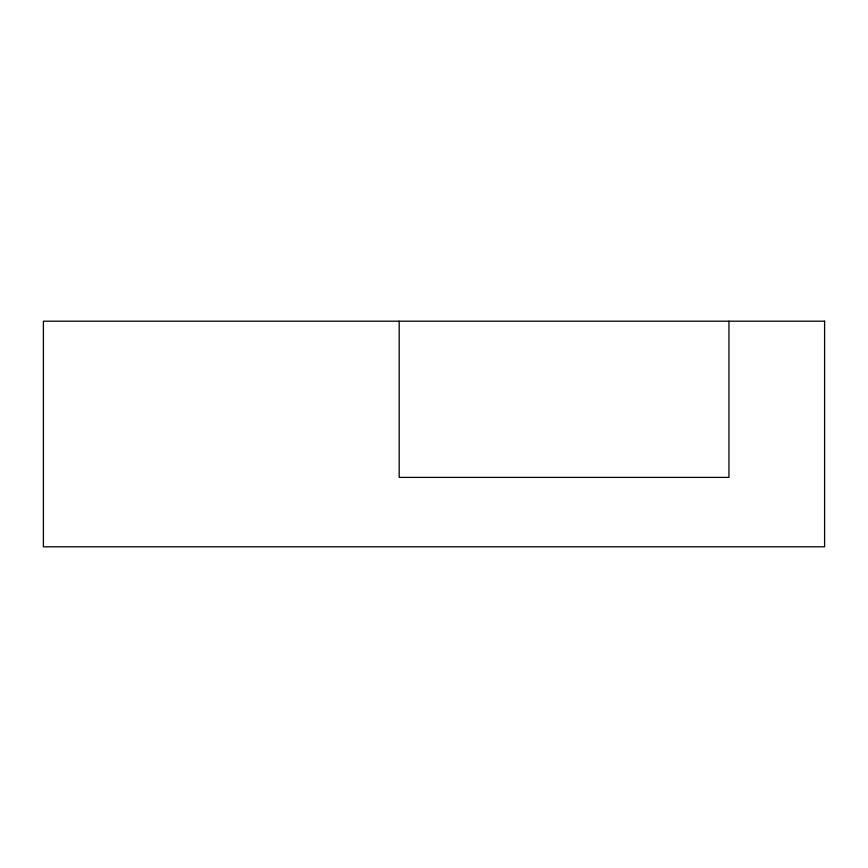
<?xml version="1.0" encoding="UTF-8"?>
<svg xmlns="http://www.w3.org/2000/svg" width="868" height="868" viewBox="0 0 868 868"><rect width="100%" height="100%" fill="white"/><g stroke="black" fill="none" stroke-linecap="round" stroke-linejoin="round"><path stroke-width="1.3" d="M728.957 321.193L728.957 477.389L399.193 477.389L399.193 321.193M824.6 321.193L43.4 321.193L43.4 546.807L824.6 546.807L824.6 321.193"/></g></svg>
